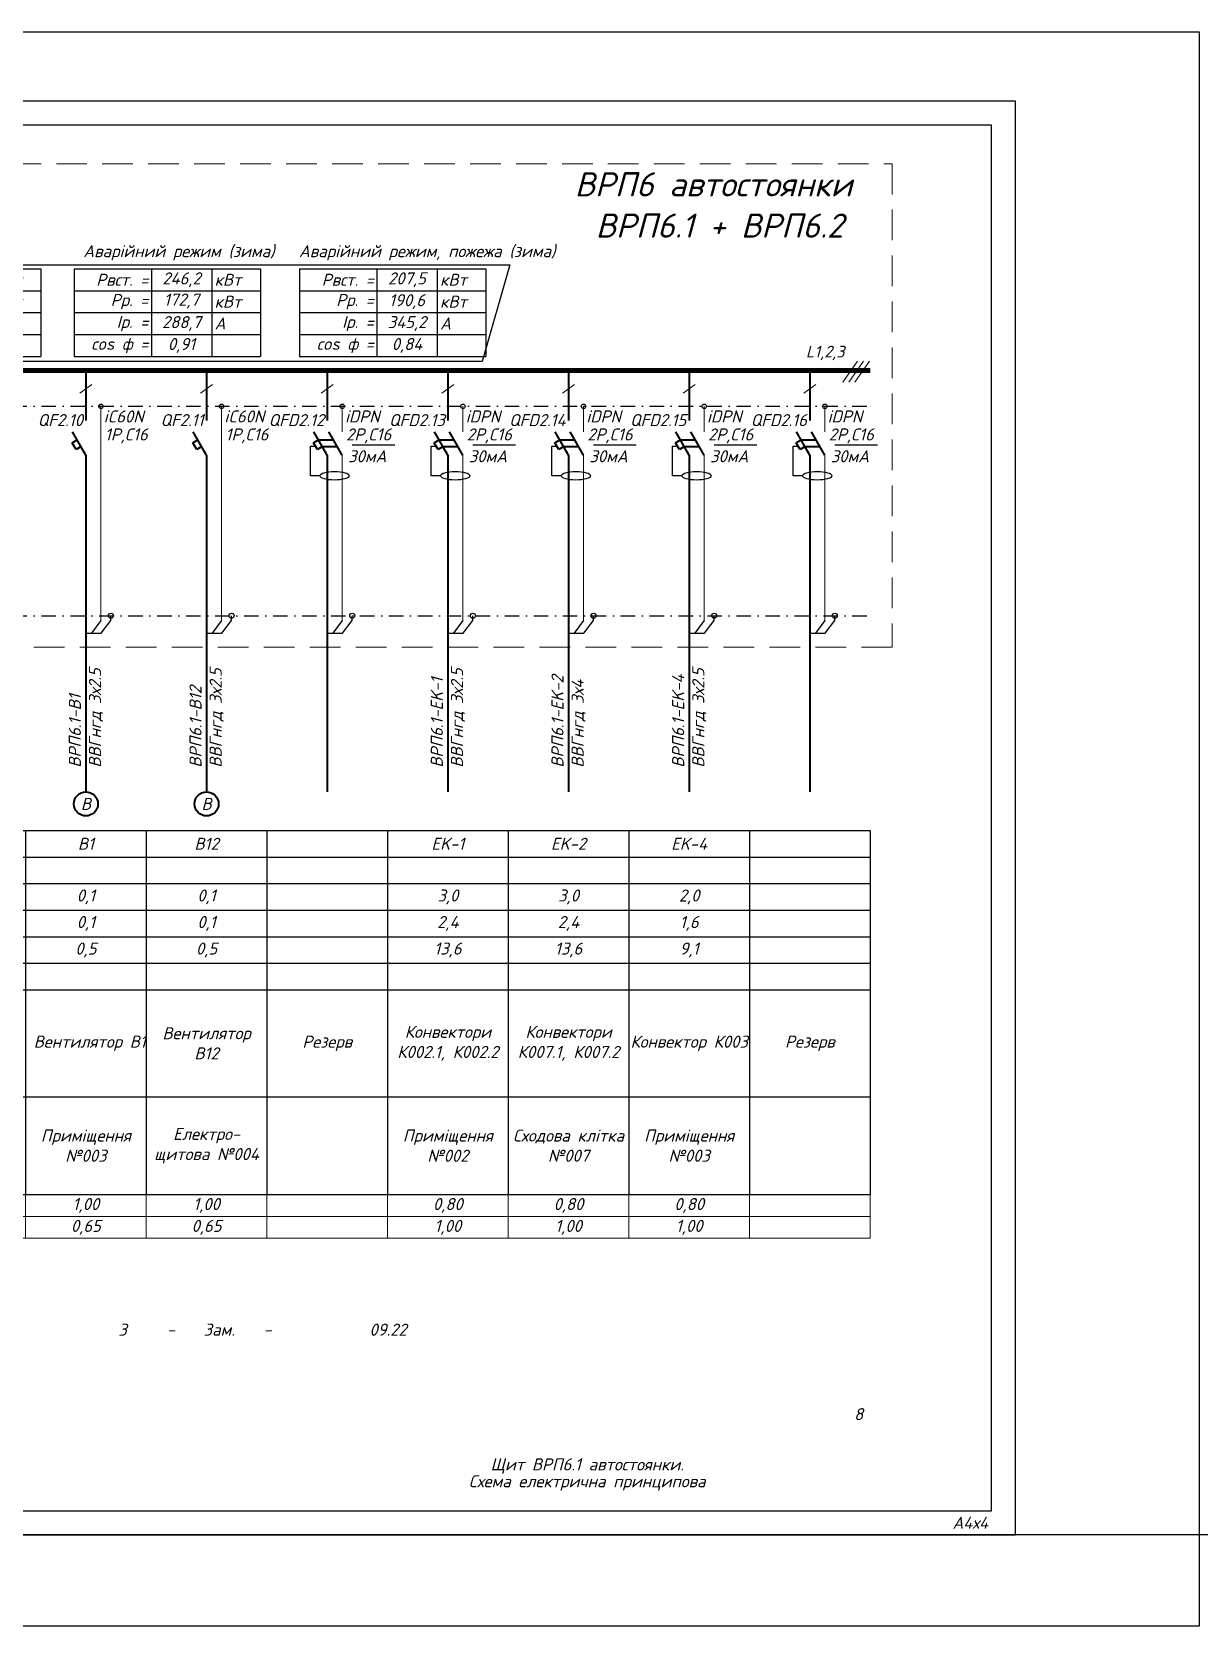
# Model space of a CAD drawing. Header units: millimetres. Extents: x -122434 to 1506205, y -201405 to 386015.
# Drawn here: x 545398 to 569584, y 152711 to 185736 of the extents above; entities that cross this region are included whole.
import ezdxf
from ezdxf.enums import TextEntityAlignment as Align

# ---------------------------------------------------------------- set-up
doc = ezdxf.new("R2010")
doc.units = ezdxf.units.MM
doc.linetypes.add('DASHDOTX2', pattern=[2, 1, -0.5, 0, -0.5])
doc.linetypes.add('DASHED', pattern=[9.525, 6.35, -3.175])
doc.layers.get('Defpoints').update_dxf_attribs({"color": 4})
doc.layers.add('E_Зміни', color=7, linetype='Continuous')
doc.layers.add('Схема', color=7, linetype='Continuous')
doc.layers.add('Рамка внешняя', color=4, linetype='Continuous', lineweight=30, plot=False)
doc.styles.add('GOST 2.304', font='isocpeui.ttf')
doc.styles.add('ICO', font='isocpeui.ttf')
doc.styles.add('ГОСТ 2.304', font='isocpeui.ttf')

# ---------------------------------------------------------------- blocks, each defined once
blk = doc.blocks.new('*T70')
at = {"color": 0, "lineweight": -2, "transparency": 16777216}
for p, q in [((0, 0), (4000, 0)), ((0, 0), (0, -7540)), ((9000, 0), (9000, -7540)), ((11850, 0), (11850, -1100)), ((14700, 0), (14700, -1100)), ((17550, 0), (17550, -1100)), ((20400, 0), (20400, -1650)), ((23250, 0), (23250, -1650)), ((26100, 0), (26100, -1650)), ((28950, 0), (28950, -1650)), ((31800, 0), (31800, -1650)), ((34650, 0), (34650, -7540)), ((54650, 0), (54650, -1650)), ((0, -550), (37150, -550)), ((4000, -550), (4000, -5515)), ((6500, -550), (6500, -7540)), ((37150, -550), (37150, -5515)), ((52150, -550), (59650, -550)), ((57150, -550), (57150, -3300)), ((59650, -550), (59650, -7540)), ((64650, -550), (64650, -2200)), ((0, -1100), (59650, -1100)), ((39650, -1100), (39650, -1650)), ((42150, -1100), (42150, -1650)), ((44650, -1100), (44650, -1650)), ((47150, -1100), (47150, -1650)), ((49650, -1100), (49650, -1650)), ((52150, -1100), (52150, -1650)), ((62150, -1100), (64650, -1100)), ((62150, -1100), (62150, -2200)), ((67150, -1100), (67150, -2750)), ((69650, -1100), (69650, -2750)), ((72150, -1100), (72150, -2750)), ((74650, -1100), (74650, -2200)), ((77150, -1100), (77150, -2200)), ((0, -1650), (77150, -1650)), ((0, -2200), (37150, -2200)), ((11850, -2200), (11850, -7540)), ((14700, -2200), (14700, -7540)), ((17550, -2200), (17550, -7540)), ((20400, -2200), (20400, -7540)), ((23250, -2200), (23250, -7540)), ((26100, -2200), (26100, -7540)), ((28950, -2200), (28950, -7540)), ((31800, -2200), (31800, -7540)), ((52150, -2200), (54650, -2200)), ((54650, -2200), (54650, -3300)), ((57150, -2200), (77150, -2200)), ((0, -2750), (37150, -2750)), ((42150, -2750), (42150, -3300)), ((52150, -2750), (54650, -2750)), ((57150, -2750), (59650, -2750)), ((62150, -2750), (62150, -5515)), ((64650, -2750), (64650, -7540)), ((0, -3300), (37150, -3300)), ((44650, -3300), (44650, -5515)), ((52150, -3300), (64650, -3300)), ((67150, -3300), (67150, -5515)), ((77150, -3300), (77150, -5515)), ((0, -5515), (37150, -5515)), ((42150, -5515), (44650, -5515)), ((52150, -5515), (57150, -5515)), ((54650, -5515), (54650, -7540)), ((57150, -5515), (57150, -7540)), ((64650, -5515), (67150, -5515)), ((74650, -5515), (77150, -5515)), ((0, -7540), (37150, -7540)), ((52150, -7540), (59650, -7540)), ((62150, -7540), (64650, -7540))]:
    blk.add_line(p, q, dxfattribs=at)
at = {"color": 0, "linetype": 'ByBlock', "lineweight": -2, "transparency": 16777216}
for p, q in [((4000, 0), (77150, 0)), ((4000, 0), (4000, -550)), ((6500, 0), (6500, -550)), ((37150, 0), (37150, -550)), ((39650, 0), (39650, -1100)), ((42150, 0), (42150, -1100)), ((44650, 0), (44650, -1100)), ((47150, 0), (47150, -1100)), ((49650, 0), (49650, -1100)), ((52150, 0), (52150, -1100)), ((57150, 0), (57150, -550)), ((59650, 0), (59650, -550)), ((62150, 0), (62150, -1100)), ((64650, 0), (64650, -550)), ((67150, 0), (67150, -1100)), ((69650, 0), (69650, -1100)), ((72150, 0), (72150, -1100)), ((74650, 0), (74650, -1100)), ((77150, 0), (77150, -1100)), ((37150, -550), (52150, -550)), ((59650, -550), (77150, -550)), ((11850, -1100), (11850, -2200)), ((14700, -1100), (14700, -2200)), ((17550, -1100), (17550, -2200)), ((59650, -1100), (62150, -1100)), ((64650, -1100), (77150, -1100)), ((20400, -1650), (20400, -2200)), ((23250, -1650), (23250, -2200)), ((26100, -1650), (26100, -2200)), ((28950, -1650), (28950, -2200)), ((31800, -1650), (31800, -2200)), ((39650, -1650), (39650, -7540)), ((42150, -1650), (42150, -2750)), ((44650, -1650), (44650, -3300)), ((47150, -1650), (47150, -7540)), ((49650, -1650), (49650, -7540)), ((52150, -1650), (52150, -7540)), ((54650, -1650), (54650, -2200)), ((37150, -2200), (52150, -2200)), ((54650, -2200), (57150, -2200)), ((62150, -2200), (62150, -2750)), ((64650, -2200), (64650, -2750)), ((74650, -2200), (74650, -7540)), ((77150, -2200), (77150, -3300)), ((37150, -2750), (52150, -2750)), ((54650, -2750), (57150, -2750)), ((59650, -2750), (77150, -2750)), ((67150, -2750), (67150, -3300)), ((69650, -2750), (69650, -7540)), ((72150, -2750), (72150, -7540)), ((37150, -3300), (52150, -3300)), ((42150, -3300), (42150, -7540)), ((54650, -3300), (54650, -5515)), ((57150, -3300), (57150, -5515)), ((64650, -3300), (77150, -3300)), ((4000, -5515), (4000, -7540)), ((37150, -5515), (42150, -5515)), ((37150, -5515), (37150, -7540)), ((44650, -5515), (52150, -5515)), ((44650, -5515), (44650, -7540)), ((57150, -5515), (64650, -5515)), ((62150, -5515), (62150, -7540)), ((67150, -5515), (74650, -5515)), ((67150, -5515), (67150, -7540)), ((77150, -5515), (77150, -7540)), ((37150, -7540), (52150, -7540)), ((59650, -7540), (62150, -7540)), ((64650, -7540), (77150, -7540))]:
    blk.add_line(p, q, dxfattribs=at)
at = {"layer": 'Defpoints', "color": 8, "linetype": 'ByBlock', "lineweight": 0, "transparency": 16777216}
for p, q in [((0, -7540), (0, -8447)), ((4000, -7540), (4000, -8447)), ((6500, -7540), (6500, -8447)), ((9000, -7540), (9000, -8447)), ((11850, -7540), (11850, -8447)), ((14700, -7540), (14700, -8447)), ((17550, -7540), (17550, -8447)), ((20400, -7540), (20400, -8447)), ((23250, -7540), (23250, -8447)), ((26100, -7540), (26100, -8447)), ((28950, -7540), (28950, -8447)), ((31800, -7540), (31800, -8447)), ((34650, -7540), (34650, -8447)), ((37150, -7540), (37150, -8447)), ((39650, -7540), (39650, -8447)), ((42150, -7540), (42150, -8447)), ((44650, -7540), (44650, -8447)), ((47150, -7540), (47150, -8447)), ((49650, -7540), (49650, -8447)), ((52150, -7540), (52150, -8447)), ((54650, -7540), (54650, -8447)), ((57150, -7540), (57150, -8447)), ((59650, -7540), (59650, -8447)), ((62150, -7540), (62150, -8447)), ((64650, -7540), (64650, -8447)), ((67150, -7540), (67150, -8447)), ((69650, -7540), (69650, -8447)), ((72150, -7540), (72150, -8447)), ((74650, -7540), (74650, -8447)), ((77150, -7540), (77150, -8447)), ((0, -7994), (77150, -7994)), ((0, -8447), (77150, -8447))]:
    blk.add_line(p, q, dxfattribs=at)
at = {"color": 0, "transparency": 16777216, "char_height": 250, "attachment_point": 5}
for s, insert, width, style in [('Номер по плану', (2000, -275), 3880, 'ГОСТ 2.304'), (' ЩОп', (5250, -275), 2380, 'ГОСТ 2.304'), ('ЗС1.1', (10425, -275), 2730, 'ГОСТ 2.304'), ('ЗС1.2', (13275, -275), 2730, 'ГОСТ 2.304'), ('ЗС2.1', (16125, -275), 2730, 'ГОСТ 2.304'), ('ЗС2.2', (18975, -275), 2730, 'ГОСТ 2.304'), ('ЗС3.1', (21825, -275), 2730, 'ГОСТ 2.304'), ('ЗС3.2', (24675, -275), 2730, 'ГОСТ 2.304'), ('{\\C256;НСПт}', (38400, -275), 2380, 'ГОСТ 2.304'), ('ЛП', (40900, -275), 2380, 'ГОСТ 2.304'), ('Гр.1', (45900, -275), 2380, 'ГОСТ 2.304'), ('ЛП-о', (48400, -275), 2380, 'ГОСТ 2.304'), ('ЩЗО2', (53400, -275), 2380, 'ГОСТ 2.304'), ('Щ015', (55900, -275), 2380, 'ГОСТ 2.304'), ('{\\T0.85;\\C7;ЩКО1}', (58400, -275), 2380, 'ГОСТ 2.304'), ('В1', (60900, -275), 2380, 'ГОСТ 2.304'), ('В12', (63400, -275), 2380, 'ГОСТ 2.304'), ('EK-1', (68400, -275), 2380, 'ГОСТ 2.304'), ('EK-2', (70900, -275), 2380, 'ГОСТ 2.304'), ('EK-4', (73400, -275), 2380, 'ГОСТ 2.304'), ('Тип', (2000, -825), 3880, 'ГОСТ 2.304'), ('Рвст., кВт', (2000, -1375), 3880, 'ГОСТ 2.304'), ('5,2', (5250, -1375), 2380, 'ГОСТ 2.304'), ('11', (10425, -1375), 2730, 'GOST 2.304'), ('11', (13275, -1375), 2730, 'GOST 2.304'), ('11', (16125, -1375), 2730, 'GOST 2.304'), ('11', (18975, -1375), 2730, 'GOST 2.304'), ('11', (21825, -1375), 2730, 'GOST 2.304'), ('11', (24675, -1375), 2730, 'GOST 2.304'), ('1,5', (38400, -1375), 2380, 'ГОСТ 2.304'), ('14,0', (40900, -1375), 2380, 'ГОСТ 2.304'), ('1,0', (45900, -1375), 2380, 'ГОСТ 2.304'), ('0,5', (48400, -1375), 2380, 'ГОСТ 2.304'), ('60', (53400, -1375), 2380, 'GOST 2.304'), ('50,0', (55900, -1375), 2380, 'ГОСТ 2.304'), ('2,5', (58400, -1375), 2380, 'ГОСТ 2.304'), ('0,1', (60900, -1375), 2380, 'ГОСТ 2.304'), ('0,1', (63400, -1375), 2380, 'ГОСТ 2.304'), ('3,0', (68400, -1375), 2380, 'ГОСТ 2.304'), ('3,0', (70900, -1375), 2380, 'ГОСТ 2.304'), ('2,0', (73400, -1375), 2380, 'ГОСТ 2.304'), ('Рр., кВт', (2000, -1925), 3880, 'ГОСТ 2.304'), ('5,2', (5250, -1925), 2380, 'GOST 2.304'), ('8,8', (10425, -1925), 2730, 'ГОСТ 2.304'), ('8,8', (13275, -1925), 2730, 'ГОСТ 2.304'), ('8,8', (16125, -1925), 2730, 'ГОСТ 2.304'), ('8,8', (18975, -1925), 2730, 'ГОСТ 2.304'), ('8,8', (21825, -1925), 2730, 'ГОСТ 2.304'), ('8,8', (24675, -1925), 2730, 'ГОСТ 2.304'), ('60,0', (53400, -1925), 2380, 'ГОСТ 2.304'), ('40,0', (55900, -1925), 2380, 'ГОСТ 2.304'), ('2,1', (58400, -1925), 2380, 'GOST 2.304'), ('0,1', (60900, -1925), 2380, 'GOST 2.304'), ('0,1', (63400, -1925), 2380, 'GOST 2.304'), ('2,4', (68400, -1925), 2380, 'GOST 2.304'), ('2,4', (70900, -1925), 2380, 'GOST 2.304'), ('1,6', (73400, -1925), 2380, 'GOST 2.304'), ('Іном.', (2000, -2475), 3880, 'ГОСТ 2.304'), ('8,8', (5250, -2475), 2380, 'ГОСТ 2.304'), ('13,4', (10425, -2475), 2730, 'ГОСТ 2.304'), ('13,4', (13275, -2475), 2730, 'ГОСТ 2.304'), ('13,4', (16125, -2475), 2730, 'ГОСТ 2.304'), ('13,4', (18975, -2475), 2730, 'ГОСТ 2.304'), ('13,4', (21825, -2475), 2730, 'ГОСТ 2.304'), ('13,4', (24675, -2475), 2730, 'ГОСТ 2.304'), ('3,0', (38400, -2475), 2380, 'ГОСТ 2.304'), ('32,8', (40900, -2475), 2380, 'ГОСТ 2.304'), ('7,0', (45900, -2475), 2380, 'ГОСТ 2.304'), ('1,2', (48400, -2475), 2380, 'ГОСТ 2.304'), ('99,2', (53400, -2475), 2380, 'ГОСТ 2.304'), ('89,5', (55900, -2475), 2380, 'ГОСТ 2.304'), ('3,2', (58400, -2475), 2380, 'ГОСТ 2.304'), ('0,5', (60900, -2475), 2380, 'ГОСТ 2.304'), ('0,5', (63400, -2475), 2380, 'ГОСТ 2.304'), ('13,6', (68400, -2475), 2380, 'ГОСТ 2.304'), ('13,6', (70900, -2475), 2380, 'ГОСТ 2.304'), ('9,1', (73400, -2475), 2380, 'ГОСТ 2.304'), ('Іп', (2000, -3025), 3880, 'ГОСТ 2.304'), ('Зарядна  станція електромобілів №1.1 (перспектива)', (10425, -4408), 2730, 'ГОСТ 2.304'), ('Зарядна  станція електромобілів №1.2 (перспектива)', (13275, -4408), 2730, 'ГОСТ 2.304'), ('Зарядна  станція електромобілів №2.1 (перспектива)', (16125, -4408), 2730, 'ГОСТ 2.304'), ('Зарядна  станція електромобілів №2.2 (перспектива)', (18975, -4408), 2730, 'ГОСТ 2.304'), ('Зарядна  станція електромобілів №3.1 (перспектива)', (21825, -4408), 2730, 'ГОСТ 2.304'), ('Зарядна  станція електромобілів №3.2 (перспектива)', (24675, -4408), 2730, 'ГОСТ 2.304'), ('Зарядна  станція електромобілів №1 (перспектива)', (27525, -4408), 2730, 'ГОСТ 2.304'), ('Зарядна  станція електромобілів №2 (перспектива)', (30375, -4408), 2730, 'ГОСТ 2.304'), ('Зарядна  станція електромобілів №3 (перспектива)', (33225, -4408), 2730, 'ГОСТ 2.304'), ('Системи зовнішнього декоративно- го освітлення (перспектива)', (53400, -4408), 2380, 'ГОСТ 2.304'), (' Насосна станція госп. питного водо- постачання', (38400, -4408), 2380, 'ГОСТ 2.304'), ('{\\T0.95;\\C7;Розетки \\P~220 В, дренажні насоси}', (45900, -4408), 2380, 'ГОСТ 2.304'), ('Щит орендного приміщення №015', (55900, -4408), 2380, 'ГОСТ 2.304'), ('{\\T0.95;Щит кабельного обігріву труб автостоянки}', (58400, -4408), 2380, 'ГОСТ 2.304'), ('{\\T0.95;\\C7;Найменування обладнання за планом}', (2000, -4408), 3880, 'ГОСТ 2.304'), ('{\\T0.95;Щит освітлення автостоянки}', (5250, -4408), 2380, 'ГОСТ 2.304'), ('Резерв', (7750, -4408), 2380, 'ГОСТ 2.304'), ('Ліфт пасажирський', (40900, -4408), 2380, 'ГОСТ 2.304'), ('Резерв', (43400, -4408), 2380, 'ГОСТ 2.304'), ('Ліфт пасажирський', (48400, -4408), 2380, 'ГОСТ 2.304'), (' Вентилятор В1', (60900, -4408), 2380, 'ГОСТ 2.304'), (' Вентилятор  В12', (63400, -4408), 2380, 'ГОСТ 2.304'), ('Резерв', (65900, -4408), 2380, 'ГОСТ 2.304'), ('{\\C256;Конвектори К002.1, К002.2}', (68400, -4408), 2380, 'ГОСТ 2.304'), ('{\\C256;Конвектори К007.1, К007.2}', (70900, -4408), 2380, 'ГОСТ 2.304'), ('{\\C256;Конвектор К003}', (73400, -4408), 2380, 'ГОСТ 2.304'), ('Резерв', (75900, -4408), 2380, 'ГОСТ 2.304'), ('Електро- щитова №004', (5250, -6528), 2380, 'ГОСТ 2.304'), ('Приміщення №002', (38400, -6528), 2380, 'ГОСТ 2.304'), ('Приміщення №219', (40900, -6528), 2380, 'ГОСТ 2.304'), ('Приміщення №002, №003', (45900, -6528), 2380, 'ГОСТ 2.304'), ('Приміщення №219', (48400, -6528), 2380, 'ГОСТ 2.304'), ('Електро- щитова №004', (53400, -6528), 2380, 'ГОСТ 2.304'), ('Приміщення №015', (55900, -6528), 2380, 'ГОСТ 2.304'), ('Електро- щитова №004', (58400, -6528), 2380, 'ГОСТ 2.304'), ('Приміщення №003', (60900, -6528), 2380, 'ГОСТ 2.304'), ('Електро- щитова №004', (63400, -6528), 2380, 'ГОСТ 2.304'), ('Приміщення №002', (68400, -6528), 2380, 'ГОСТ 2.304'), ('Сходова клітка №007', (70900, -6528), 2380, 'ГОСТ 2.304'), ('Приміщення №003', (73400, -6528), 2380, 'ГОСТ 2.304'), ('{\\T0.95;\\C7;Місце встановлення}', (2000, -6528), 3880, 'ГОСТ 2.304'), ('Паркінг', (10425, -6528), 2730, 'ГОСТ 2.304'), ('Паркінг', (13275, -6528), 2730, 'ГОСТ 2.304'), ('Паркінг', (16125, -6528), 2730, 'ГОСТ 2.304'), ('Паркінг', (18975, -6528), 2730, 'ГОСТ 2.304'), ('Паркінг', (21825, -6528), 2730, 'ГОСТ 2.304'), ('Паркінг', (24675, -6528), 2730, 'ГОСТ 2.304')]:
    blk.add_mtext(s, dxfattribs=dict(at, insert=insert, width=width, style=style))
at = {"color": 7, "true_color": 0xffffff, "transparency": 16777216, "char_height": 250, "attachment_point": 5}
for s, insert, width, style in [('1,2', (38400, -1925), 2380, 'ГОСТ 2.304'), ('11,2', (40900, -1925), 2380, 'ГОСТ 2.304'), ('0,5', (45900, -1925), 2380, 'ГОСТ 2.304'), ('0,4', (48400, -1925), 2380, 'ГОСТ 2.304'), ('Кп', (2000, -7767), 3880, 'ГОСТ 2.304'), ('1,00', (5250, -7767), 2380, 'ГОСТ 2.304'), ('0,8', (10425, -7767), 2730, 'GOST 2.304'), ('0,8', (13275, -7767), 2730, 'GOST 2.304'), ('0,8', (16125, -7767), 2730, 'GOST 2.304'), ('0,8', (18975, -7767), 2730, 'GOST 2.304'), ('0,8', (21825, -7767), 2730, 'GOST 2.304'), ('0,8', (24675, -7767), 2730, 'GOST 2.304'), ('0,80', (38400, -7767), 2380, 'ГОСТ 2.304'), ('0,80', (40900, -7767), 2380, 'ГОСТ 2.304'), ('0,00', (43400, -7767), 2380, 'ГОСТ 2.304'), ('0,50', (45900, -7767), 2380, 'ГОСТ 2.304'), ('0,80', (48400, -7767), 2380, 'ГОСТ 2.304'), ('0,00', (50900, -7767), 2380, 'ГОСТ 2.304'), ('1', (53400, -7767), 2380, 'GOST 2.304'), ('0,80', (55900, -7767), 2380, 'ГОСТ 2.304'), ('0,83', (58400, -7767), 2380, 'ГОСТ 2.304'), ('1,00', (60900, -7767), 2380, 'ГОСТ 2.304'), ('1,00', (63400, -7767), 2380, 'ГОСТ 2.304'), ('0,80', (68400, -7767), 2380, 'ГОСТ 2.304'), ('0,80', (70900, -7767), 2380, 'ГОСТ 2.304'), ('0,80', (73400, -7767), 2380, 'ГОСТ 2.304'), ('cos ф', (2000, -8220), 3880, 'ГОСТ 2.304'), ('0,90', (5250, -8220), 2380, 'ГОСТ 2.304'), ('1,00', (10425, -8220), 2730, 'GOST 2.304'), ('1,00', (13275, -8220), 2730, 'GOST 2.304'), ('1,00', (16125, -8220), 2730, 'GOST 2.304'), ('1,00', (18975, -8220), 2730, 'GOST 2.304'), ('1,00', (21825, -8220), 2730, 'GOST 2.304'), ('1,00', (24675, -8220), 2730, 'GOST 2.304'), ('0,75', (38400, -8220), 2380, 'ГОСТ 2.304'), ('0,65', (40900, -8220), 2380, 'ГОСТ 2.304'), ('0,00', (43400, -8220), 2380, 'ГОСТ 2.304'), ('0,65', (45900, -8220), 2380, 'ГОСТ 2.304'), ('0,65', (48400, -8220), 2380, 'ГОСТ 2.304'), ('0,00', (50900, -8220), 2380, 'ГОСТ 2.304'), ('0,92', (53400, -8220), 2380, 'GOST 2.304'), ('0,85', (55900, -8220), 2380, 'ГОСТ 2.304'), ('1,00', (58400, -8220), 2380, 'ГОСТ 2.304'), ('0,65', (60900, -8220), 2380, 'ГОСТ 2.304'), ('0,65', (63400, -8220), 2380, 'ГОСТ 2.304'), ('1,00', (68400, -8220), 2380, 'ГОСТ 2.304'), ('1,00', (70900, -8220), 2380, 'ГОСТ 2.304'), ('1,00', (73400, -8220), 2380, 'ГОСТ 2.304')]:
    blk.add_mtext(s, dxfattribs=dict(at, insert=insert, width=width, style=style))
blk = doc.blocks.new('*U159')
at = {"color": 0, "lineweight": 40}
for p, q in [((0, 0), (0, -1005)), ((0, -1720), (-280, -1240)), ((311, -1720), (31, -1240)), ((-284, -1468), (-180, -1408)), ((-204, -1607), (-284, -1468)), ((-100, -1547), (-204, -1607)), ((-181, -1409), (130, -1409)), ((-100, -1547), (210, -1547))]:
    blk.add_line(p, q, dxfattribs=at)
at = {"color": 0, "lineweight": 13}
blk.add_line((-124, -441), (124, -256), dxfattribs=at)
at = {"color": 0, "lineweight": 9}
for p, q in [((311, -711), (311, -1240)), ((311, -2461), (311, -1720)), ((311, -2941), (311, -2461)), ((311, -5151), (311, -2941))]:
    blk.add_line(p, q, dxfattribs=at)
blk.add_line((516, -1512), (1402, -1512))
at = {"lineweight": 40}
for p, q in [((0, -1720), (0, -2226)), ((0, -2226), (0, -2941)), ((0, -2941), (0, -4529))]:
    blk.add_line(p, q, dxfattribs=at)
at = {"color": 0}
blk.add_lwpolyline([(-151, -2149), (-346, -2149), (-346, -1537), (-244, -1537)], dxfattribs=at)
blk.add_circle((311, -711), 46.3, dxfattribs=at)
blk.add_ellipse((153, -2149), major_axis=(-304, 0), ratio=0.29336, dxfattribs=at)
at = {"color": 0, "lineweight": 40}
blk.add_point((-37, -1659), dxfattribs=at)
at = {"style": 'ГОСТ 2.304'}
blk.add_attdef('QF', text='', height=250, dxfattribs=at).set_placement((-61, -997), align=Align.MIDDLE_RIGHT)
at = {"lineweight": 50, "style": 'ГОСТ 2.304'}
for tag, p in [('ТYPE', (369, -1046)), ('CURRENT', (391, -1419)), ('D_CURRENT', (432, -1871))]:
    blk.add_attdef(tag, p, '', height=250, dxfattribs=at)
blk = doc.blocks.new('*T72')
at = {"color": 0, "lineweight": -2, "transparency": 16777216}
for p, q in [((0, 0), (1600, 0)), ((0, 0), (0, -1813)), ((1600, 0), (1600, -1813)), ((2850, 0), (3860, 0)), ((2850, 0), (2850, -1813)), ((3860, 0), (3860, -1813)), ((0, -453), (3860, -453)), ((0, -907), (3860, -907)), ((0, -1360), (3860, -1360)), ((0, -1813), (3860, -1813))]:
    blk.add_line(p, q, dxfattribs=at)
at = {"color": 0, "linetype": 'ByBlock', "lineweight": -2, "transparency": 16777216}
blk.add_line((1600, 0), (2850, 0), dxfattribs=at)
at = {"color": 0, "transparency": 16777216, "char_height": 250, "style": 'ГОСТ 2.304'}
for s, insert, width, attachment_point in [('Рвст. =', (1540, -227), 1480, 6), ('137,1', (2225, -227), 1130, 5), ('кВт', (2910, -227), 890, 4), ('Рр. =', (1540, -680), 1480, 6), ('109,9', (2225, -680), 1130, 5), ('кВт', (2910, -680), 890, 4), ('Ір. =', (1540, -1133), 1480, 6), ('183,7', (2225, -1133), 1130, 5), ('А', (2910, -1133), 890, 4), ('сos ф =', (1540, -1587), 1480, 6), ('0,91', (2225, -1587), 1130, 5)]:
    blk.add_mtext(s, dxfattribs=dict(at, insert=insert, width=width, attachment_point=attachment_point))
blk = doc.blocks.new('*T73')
at = {"color": 0, "lineweight": -2, "transparency": 16777216}
for p, q in [((0, 0), (1600, 0)), ((0, 0), (0, -1813)), ((1600, 0), (1600, -1813)), ((2850, 0), (3860, 0)), ((2850, 0), (2850, -1813)), ((3860, 0), (3860, -1813)), ((0, -453), (3860, -453)), ((0, -907), (3860, -907)), ((0, -1360), (3860, -1360)), ((0, -1813), (3860, -1813))]:
    blk.add_line(p, q, dxfattribs=at)
at = {"color": 0, "linetype": 'ByBlock', "lineweight": -2, "transparency": 16777216}
blk.add_line((1600, 0), (2850, 0), dxfattribs=at)
at = {"color": 0, "transparency": 16777216, "char_height": 250, "style": 'ГОСТ 2.304'}
for s, insert, width, attachment_point in [('Рвст. =', (1540, -227), 1480, 6), ('246,2', (2225, -227), 1130, 5), ('кВт', (2910, -227), 890, 4), ('Рр. =', (1540, -680), 1480, 6), ('172,7', (2225, -513), 1130, 2), ('кВт', (2910, -680), 890, 4), ('Ір. =', (1540, -1133), 1480, 6), ('288,7', (2225, -1133), 1130, 5), ('А', (2910, -1133), 890, 4), ('сos ф =', (1540, -1587), 1480, 6), ('0,91', (2225, -1587), 1130, 5)]:
    blk.add_mtext(s, dxfattribs=dict(at, insert=insert, width=width, attachment_point=attachment_point))
blk = doc.blocks.new('*T74')
at = {"color": 0, "lineweight": -2, "transparency": 16777216}
for p, q in [((0, 0), (1600, 0)), ((0, 0), (0, -1813)), ((1600, 0), (1600, -1813)), ((2850, 0), (3860, 0)), ((2850, 0), (2850, -1813)), ((3860, 0), (3860, -1813)), ((0, -453), (3860, -453)), ((0, -907), (3860, -907)), ((0, -1360), (3860, -1360)), ((0, -1813), (3860, -1813))]:
    blk.add_line(p, q, dxfattribs=at)
at = {"color": 0, "linetype": 'ByBlock', "lineweight": -2, "transparency": 16777216}
blk.add_line((1600, 0), (2850, 0), dxfattribs=at)
at = {"color": 0, "transparency": 16777216, "char_height": 250, "style": 'ГОСТ 2.304'}
for s, insert, width, attachment_point in [('Рвст. =', (1540, -227), 1480, 6), ('207,5', (2225, -227), 1130, 5), ('кВт', (2910, -227), 890, 4), ('Рр. =', (1540, -680), 1480, 6), ('190,6', (2225, -680), 1130, 5), ('кВт', (2910, -680), 890, 4), ('Ір. =', (1540, -1133), 1480, 6), ('345,2', (2225, -1133), 1130, 5), ('А', (2910, -1133), 890, 4), ('сos ф =', (1540, -1587), 1480, 6), ('0,84', (2225, -1587), 1130, 5)]:
    blk.add_mtext(s, dxfattribs=dict(at, insert=insert, width=width, attachment_point=attachment_point))
blk = doc.blocks.new('2хА3')
at = {"lineweight": 30, "ltscale": 100}
blk.add_lwpolyline([(0, -287), (815, -287), (815, 0), (0, 0)], close=True, dxfattribs=at)
at = {"layer": 'Рамка внешняя', "ltscale": 100}
blk.add_lwpolyline([(-20, -292), (820, -292), (820, 5), (-20, 5)], close=True, dxfattribs=at)
at = {"layer": 'Схема', "linetype": 'Continuous', "style": 'ГОСТ 2.304'}
blk.add_text('А4х4', height=2.5, dxfattribs=at).set_placement((806.93, -290.76))
blk = doc.blocks.new('*U161')
at = {"color": 0, "lineweight": 40}
for p, q in [((0, 0), (0, -1005)), ((0, -1720), (-280, -1240)), ((-284, -1468), (-180, -1408)), ((-204, -1607), (-284, -1468)), ((-100, -1547), (-204, -1607))]:
    blk.add_line(p, q, dxfattribs=at)
at = {"color": 0, "lineweight": 13}
blk.add_line((-124, -441), (124, -256), dxfattribs=at)
at = {"color": 0, "lineweight": 9}
for p, q in [((311, -711), (311, -1240)), ((311, -1240), (311, -1720)), ((311, -2461), (311, -1720)), ((311, -2941), (311, -2461)), ((311, -5151), (311, -2941))]:
    blk.add_line(p, q, dxfattribs=at)
at = {"lineweight": 40}
for p, q in [((0, -1720), (0, -2226)), ((0, -2226), (0, -2941)), ((0, -2941), (0, -4529))]:
    blk.add_line(p, q, dxfattribs=at)
at = {"color": 0}
blk.add_circle((311, -711), 46.3, dxfattribs=at)
at = {"color": 0, "lineweight": 40}
blk.add_point((-37, -1659), dxfattribs=at)
at = {"style": 'ГОСТ 2.304'}
blk.add_attdef('QF', text='', height=250, dxfattribs=at).set_placement((-61, -997), align=Align.MIDDLE_RIGHT)
at = {"lineweight": 50, "style": 'ГОСТ 2.304'}
for tag, p in [('ТYPE', (369, -1046)), ('CURRENT', (391, -1419))]:
    blk.add_attdef(tag, p, '', height=250, dxfattribs=at)

msp = doc.modelspace()

# ---------------------------------------------------------------- linework, layer by layer
at = {"lineweight": 15, "ltscale": 300}
for p, q in [((562506, 178917, 0), (562201, 178481, 0)), ((562630, 178917, 0), (562325, 178481, 0)), ((562754, 178917, 0), (562449, 178481, 0))]:
    msp.add_line(p, q, dxfattribs=at)
at = {"color": 0, "linetype": 'DASHDOTX2', "ltscale": 300}
for p, q in [((490386, 177980, 0), (562768, 177980, 0)), ((490386, 173641, 0), (562768, 173641, 0))]:
    msp.add_line(p, q, dxfattribs=at)
at = {"lineweight": 40, "ltscale": 300}
for p, q in [((546518, 174162, 0), (546518, 169992, 0)), ((549018, 174162, 0), (549018, 169992, 0)), ((551518, 174162, 0), (551518, 169992, 0)), ((554018, 174162, 0), (554018, 169992, 0)), ((556518, 174162, 0), (556518, 169992, 0)), ((559018, 174162, 0), (559018, 169992, 0)), ((561518, 174162, 0), (561518, 169992, 0))]:
    msp.add_line(p, q, dxfattribs=at)
at = {"color": 0, "ltscale": 300}
for p, q in [((546829, 173540, 0), (546632, 173280, 0)), ((549329, 173540, 0), (549132, 173280, 0)), ((551829, 173540, 0), (551632, 173280, 0)), ((551833, 173280, 0), (552035, 173541, 0)), ((552035, 173541, 0), (552035, 173641, 0)), ((554329, 173540, 0), (554132, 173280, 0)), ((554333, 173280, 0), (554535, 173541, 0)), ((554535, 173541, 0), (554535, 173641, 0)), ((556829, 173540, 0), (556632, 173280, 0)), ((556833, 173280, 0), (557035, 173541, 0)), ((557035, 173541, 0), (557035, 173641, 0)), ((559329, 173540, 0), (559132, 173280, 0)), ((559333, 173280, 0), (559535, 173541, 0)), ((559535, 173541, 0), (559535, 173641, 0)), ((561829, 173540, 0), (561632, 173280, 0)), ((561833, 173280, 0), (562035, 173541, 0)), ((562035, 173541, 0), (562035, 173641, 0)), ((551509, 173280, 0), (551833, 173280, 0)), ((554009, 173280, 0), (554333, 173280, 0)), ((556509, 173280, 0), (556833, 173280, 0)), ((559009, 173280, 0), (559333, 173280, 0)), ((561509, 173280, 0), (561833, 173280, 0))]:
    msp.add_line(p, q, dxfattribs=at)
at = {"color": 0}
for p, q in [((546833, 173280, 0), (547035, 173541, 0)), ((547035, 173541, 0), (547035, 173641, 0)), ((549333, 173280, 0), (549535, 173541, 0)), ((549535, 173541, 0), (549535, 173641, 0)), ((546509, 173280, 0), (546833, 173280, 0)), ((549009, 173280, 0), (549333, 173280, 0))]:
    msp.add_line(p, q, dxfattribs=at)
msp.add_xline((1302, 154602), (-1, 0))
at = {"color": 3}
msp.add_lwpolyline([(479684, 185736), (569584, 185736), (569584, 152711), (479684, 152711)], close=True, dxfattribs=at)
at = {"linetype": 'DASHED', "lineweight": 18, "ltscale": 100, "elevation": 0}
msp.add_lwpolyline([(489708, 183006), (563221, 183006), (563221, 172992), (489708, 172992)], close=True, dxfattribs=at)
at = {"color": 0, "lineweight": 40, "ltscale": 100, "const_width": 100, "elevation": 0}
msp.add_lwpolyline([(562768, 178721), (537602, 178721)], dxfattribs=at)
at = {"color": 0}
for centre in [(547035, 173641, 0), (549535, 173641, 0), (552035, 173641, 0), (554535, 173641, 0), (557035, 173641, 0), (559535, 173641, 0), (562035, 173641, 0)]:
    msp.add_circle(centre, 51.8, dxfattribs=at)
at = {"color": 0, "lineweight": 40}
for centre in [(546518, 169743, 0), (549018, 169743, 0)]:
    msp.add_circle(centre, 249, dxfattribs=at)
at = {"layer": 'E_Зміни', "color": 1}
msp.add_lwpolyline([(536950, 180910), (555305, 180910), (554725, 178910), (536370, 178910)], close=True, dxfattribs=at)

# ---------------------------------------------------------------- block references
at = {"lineweight": 40, "xscale": 100, "yscale": 100, "zscale": 100}
msp.add_blockref('2хА3', (483779, 183802), dxfattribs=at)
for name, p in [('*T72', (541727, 180828)), ('*T73', (546274, 180828)), ('*T74', (550946, 180828)), ('*T70', (485618, 169192, 0))]:
    msp.add_blockref(name, p)
at = {"lineweight": 50}
for name, p, values in [('*U161', (546518, 178691, 0), {'QF': 'QF2.10', 'ТYPE': 'iC60N', 'CURRENT': '1P,С16'}), ('*U161', (549018, 178691, 0), {'QF': 'QF2.11', 'ТYPE': 'iC60N', 'CURRENT': '1P,С16'}), ('*U159', (551518, 178691, 0), {'QF': 'QFD2.12', 'ТYPE': 'iDPN', 'CURRENT': '2P,С16', 'D_CURRENT': '30мА'}), ('*U159', (554018, 178691, 0), {'QF': 'QFD2.13', 'ТYPE': 'iDPN', 'CURRENT': '2P,С16', 'D_CURRENT': '30мА'}), ('*U159', (556518, 178691, 0), {'QF': 'QFD2.14', 'ТYPE': 'iDPN', 'CURRENT': '2P,С16', 'D_CURRENT': '30мА'}), ('*U159', (559018, 178691, 0), {'QF': 'QFD2.15', 'ТYPE': 'iDPN', 'CURRENT': '2P,С16', 'D_CURRENT': '30мА'}), ('*U159', (561518, 178691, 0), {'QF': 'QFD2.16', 'ТYPE': 'iDPN', 'CURRENT': '2P,С16', 'D_CURRENT': '30мА'})]:
    msp.add_blockref(name, p, dxfattribs=at).add_auto_attribs(values)

# ---------------------------------------------------------------- texts
at = {"color": 0, "lineweight": 40, "style": 'GOST 2.304'}
for s, p in [('ВРП6 автостоянки', (556647, 182328, 0)), ('ВРП6.1 + ВРП6.2', (557081, 181473))]:
    msp.add_text(s, height=500, dxfattribs=at).set_placement(p)
at = {"color": 0, "lineweight": 9, "style": 'ICO'}
msp.add_text('L1,2,3', height=243.1, dxfattribs=at).set_placement((561436, 178991, 0))
at = {"lineweight": 18, "style": 'GOST 2.304'}
for p in [(546518, 169743, 0), (549018, 169743, 0)]:
    msp.add_text('В', height=250, dxfattribs=at).set_placement(p, align=Align.MIDDLE_CENTER)
at = {"ltscale": 100, "char_height": 250, "attachment_point": 1, "style": 'ГОСТ 2.304'}
for s, width, insert in [('Аварійний режим (зима)', 4941.25, (546463, 181319)), ('Аварійний режим, пожежа (зима)', 5434.79, (550931, 181319))]:
    msp.add_mtext_dynamic_manual_height_columns(s, width=width, gutter_width=1250, heights=[0], dxfattribs=dict(at, insert=insert))
at = {"color": 7, "linetype": 'Continuous', "char_height": 250, "width": 4000, "attachment_point": 4, "rotation": 90, "style": 'ГОСТ 2.304'}
for s, insert in [('{\\C256;ВРП6.1-В1\\PВВГнгд 3х2.5}', (546518, 170494, 0)), ('{\\C256;ВРП6.1-В12\\PВВГнгд 3х2.5}', (549018, 170494, 0)), ('{\\C256;ВРП6.1-EK-2\\PВВГнгд 3х4}', (556518, 170494, 0)), ('{\\C256;ВРП6.1-EK-4\\PВВГнгд 3х2.5}', (559018, 170494, 0))]:
    msp.add_mtext(s, dxfattribs=dict(at, insert=insert))
at = {"color": 3, "linetype": 'Continuous', "insert": (554018, 170494, 0), "char_height": 250, "width": 4000, "attachment_point": 4, "rotation": 90, "style": 'ГОСТ 2.304'}
msp.add_mtext('{\\C256;ВРП6.1-EK-1\\PВВГнгд 3х2.5}', dxfattribs=at)
at = {"linetype": 'Continuous', "lineweight": 25, "char_height": 250, "attachment_point": 5, "line_spacing_factor": 0.84, "style": 'GOST 2.304'}
for s, insert, width in [('{\\C7;8}', (562529, 157102), 1500), ('\\pi250;Щит ВРП6.1 автостоянки. \\PСхема електрична принципова', (556779, 155852), 7000)]:
    msp.add_mtext(s, dxfattribs=dict(at, insert=insert, width=width))
at = {"layer": 'E_Зміни', "linetype": 'Continuous', "lineweight": 25, "char_height": 250, "width": 1000, "attachment_point": 5, "line_spacing_factor": 0.84, "style": 'GOST 2.304'}
for s, insert in [('{\\C7;3}', (547279, 158852)), ('{\\C7;Зам.}', (549279, 158852)), ('{\\C7;09.22}', (552779, 158852)), ('{\\C7;-}', (548279, 158852)), ('{\\C7;-}', (550279, 158852))]:
    msp.add_mtext(s, dxfattribs=dict(at, insert=insert))

doc.saveas('drawing.dxf')
